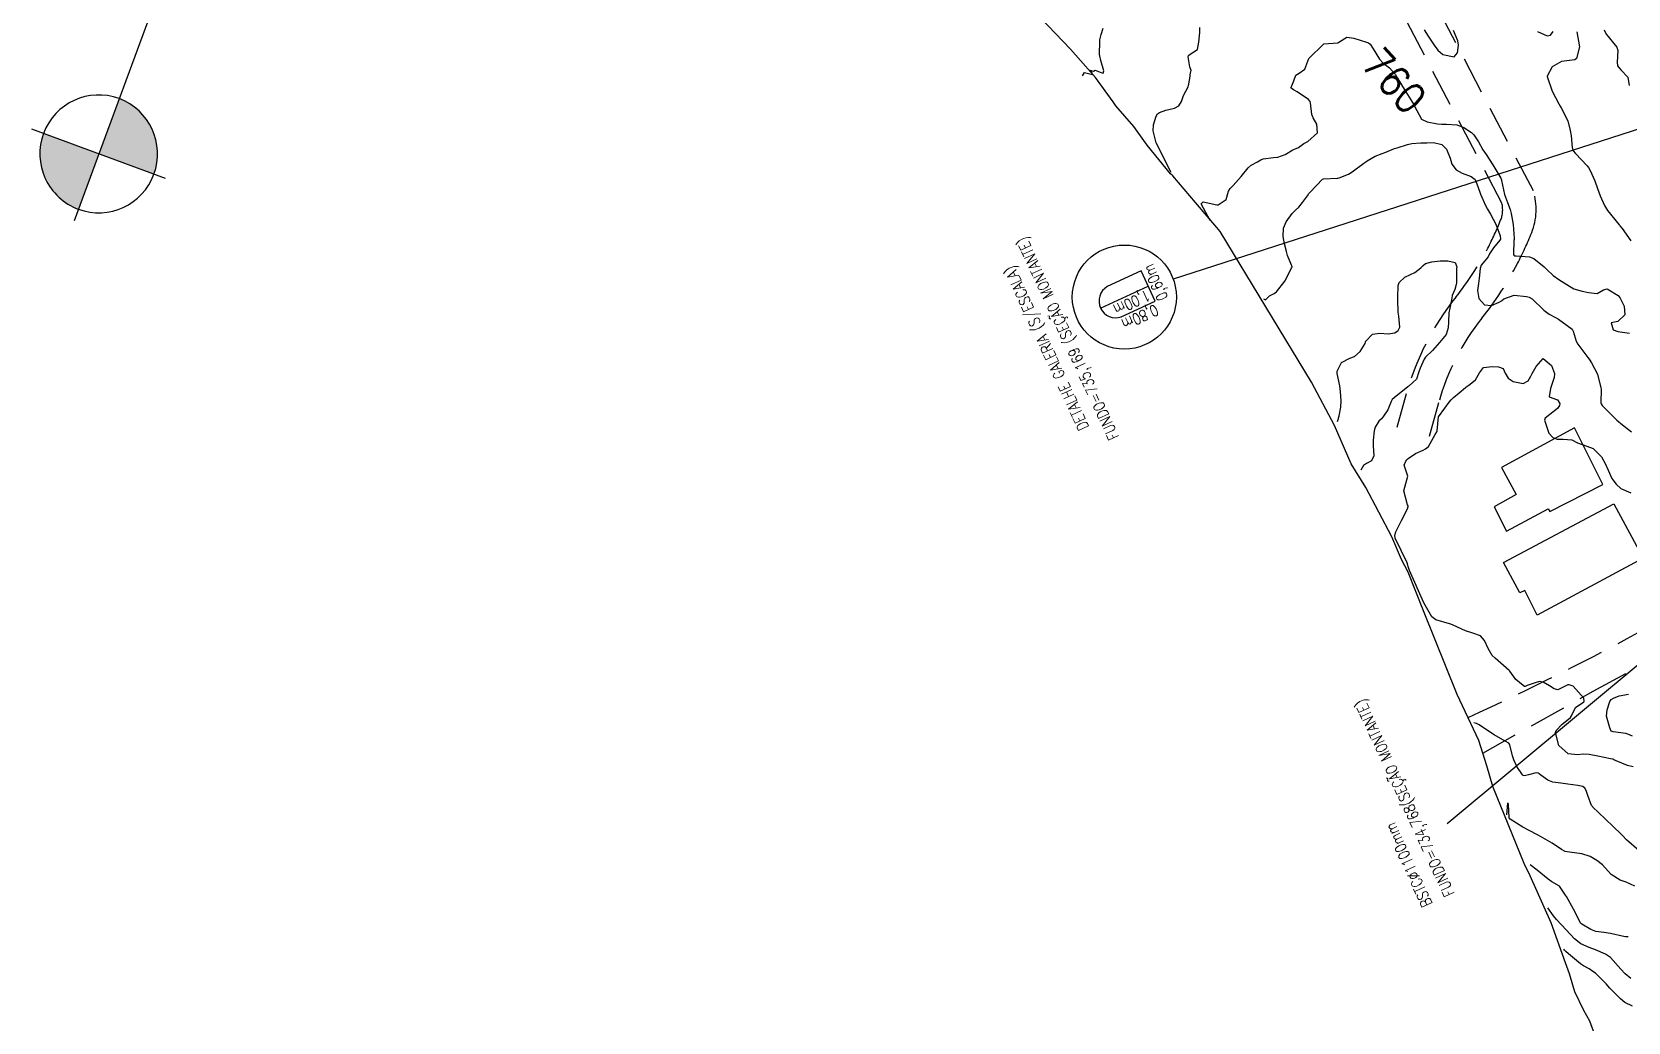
# Model space of a CAD drawing. Header units: metres. Extents: x 298520 to 308411, y 7433745 to 7450750.
# Drawn here: x 302429.6 to 302644.4, y 7441006.3 to 7441139.5 of the extents above; entities that cross this region are included whole.
import ezdxf
from ezdxf.enums import TextEntityAlignment as Align

# ---------------------------------------------------------------- set-up
doc = ezdxf.new("R2010")
doc.units = ezdxf.units.M
doc.header["$LTSCALE"] = 10
doc.linetypes.add('CONTINUO', pattern=[0])
doc.linetypes.add('DASHED', pattern=[0.75, 0.5, -0.25])
for name, color, linetype in [('Area', 45, 'Continuous'), ('Cotas', 45, 'Continuous'), ('Curvas de Nivel 1m', 11, 'Continuous'), ('Curvas de Nivel 5m', 15, 'Continuous'), ('Edificações', 30, 'Continuous'), ('PLACA_KM', 45, 'Continuous'), ('TEXTO', 45, 'Continuous'), ('Vias Secundárias', 230, 'DASHED')]:
    doc.layers.add(name, color=color, linetype=linetype)
doc.styles.add('ROMANS', font='romans', dxfattribs={"height": 0.2})
doc.styles.add('Style-STANDARD', font='STANDARD.shx')

msp = doc.modelspace()

# ---------------------------------------------------------------- hatches: boundary and pattern name
at = {"layer": 'PLACA_KM'}
for points in [[(302446.04, 7441120.32), (302446.28, 7441121.08), (302446.44, 7441121.85), (302446.52, 7441122.64), (302446.52, 7441123.43), (302446.45, 7441124.22), (302446.29, 7441125), (302446.06, 7441125.75), (302445.76, 7441126.48), (302445.38, 7441127.18), (302444.94, 7441127.84), (302444.43, 7441128.44), (302443.86, 7441129), (302443.25, 7441129.49), (302442.58, 7441129.92), (302441.88, 7441130.28), (302441.36, 7441130.5), (302438.61, 7441123.07)], [(302431.18, 7441125.81), (302430.95, 7441125.06), (302430.79, 7441124.28), (302430.7, 7441123.49), (302430.7, 7441122.7), (302430.78, 7441121.91), (302430.93, 7441121.14), (302431.16, 7441120.38), (302431.47, 7441119.65), (302431.84, 7441118.95), (302432.29, 7441118.3), (302432.8, 7441117.69), (302433.36, 7441117.14), (302433.98, 7441116.64), (302434.65, 7441116.21), (302435.35, 7441115.85), (302435.87, 7441115.64), (302438.61, 7441123.07)]]:
    msp.add_hatch(color=256, dxfattribs=at).paths.add_polyline_path(points)

# ---------------------------------------------------------------- linework, layer by layer
at = {"layer": 'Area'}
msp.add_polyline3d([(302644.04, 7440993.31, 755.89), (302639.22, 7441006.4, 760.14), (302638.43, 7441007.86, 756.39), (302637.2, 7441010.35, 758.29), (302636.5, 7441012.8, 761.4), (302635.98, 7441014.28, 759.04), (302634.03, 7441019.65, 759.76), (302631.2, 7441025.96, 766.5), (302630.4, 7441027.63, 772.58), (302626.17, 7441037.98, 760.95), (302625.4, 7441040.74, 767.79), (302624.3, 7441044.18, 761.22), (302621.4, 7441050.37, 761.64), (302616.85, 7441061.6, 762.13), (302614.78, 7441066.79, 762.23), (302613.92, 7441068.49, 762.45), (302612.59, 7441071.58, 762.17), (302609.09, 7441078.2, 779.54), (302607.12, 7441081.39, 761.8), (302604.87, 7441086.52, 764.53), (302601.77, 7441092.35, 780.64), (302589.5, 7441112.61, 760.78), (302589.04, 7441113.18, 779.45), (302586.2, 7441116.53, 773.98), (302583.13, 7441120.13, 759.11), (302582.84, 7441120.4, 766.46), (302579.7, 7441124.25, 776.52), (302577.87, 7441126.74, 763.65), (302575.47, 7441129.51, 772.29), (302575.09, 7441130.06, 772.36), (302572.73, 7441133.33, 771.11), (302569.36, 7441137.13, 766.89), (302548.12, 7441159.4, 762.66)], dxfattribs=at)
at = {"layer": 'Curvas de Nivel 1m', "flags": 128}
for points, elevation in [([(302582.92, 7441120.57), (302582.83, 7441120.76), (302580.89, 7441124.57), (302580.48, 7441126.16), (302580.52, 7441126.97), (302580.88, 7441128.15), (302581.08, 7441128.43), (302581.36, 7441128.63), (302582.17, 7441128.95), (302583.36, 7441129.21), (302583.95, 7441129.53), (302584.29, 7441130.11), (302584.55, 7441130.94), (302585.18, 7441132.1), (302585.25, 7441132.25), (302585.41, 7441133.19), (302585.53, 7441133.99), (302585.56, 7441134.1), (302585.59, 7441134.26), (302585.43, 7441134.76), (302585.19, 7441136.1), (302585.24, 7441136.31), (302585.45, 7441136.48), (302586.44, 7441137.11), (302586.62, 7441138.08), (302586.77, 7441139.37), (302586.75, 7441140.08)], 759), ([(302571, 7441133.58), (302571.26, 7441134.01), (302572.34, 7441133.76), (302572.26, 7441133.93), (302572.05, 7441134.31), (302572.23, 7441134.24), (302572.48, 7441134.17), (302572.7, 7441134.33), (302573.56, 7441133.97), (302573.74, 7441133.91), (302573.85, 7441134.24), (302573.44, 7441135.64), (302573.29, 7441136.24), (302573.28, 7441136.41), (302573.29, 7441138.24), (302573.31, 7441138.41), (302573.48, 7441139.11), (302573.75, 7441139.98)], 758), ([(302616.95, 7441139.73), (302617.48, 7441138.88), (302618.29, 7441137.71), (302618.79, 7441137.03), (302619.45, 7441136.43), (302620.98, 7441136.14), (302621.45, 7441136.67), (302621.57, 7441137.67), (302621.47, 7441138.28), (302620.91, 7441139.68)], 759), ([(302632.21, 7441139.54), (302633.48, 7441138.96), (302633.96, 7441139.04), (302634.3, 7441139.51)], 759), ([(302637.49, 7441139.48), (302637.85, 7441137.47), (302637.45, 7441135.88), (302637.23, 7441135.7), (302635.44, 7441135.5), (302634.17, 7441134.78), (302633.48, 7441133.52), (302633.48, 7441133.46), (302634.17, 7441131.51), (302635.09, 7441129.79), (302635.25, 7441129.5), (302635.37, 7441129.28), (302636.26, 7441127.49), (302636.61, 7441126.2), (302636.72, 7441125.49), (302636.86, 7441123.94), (302637, 7441123.48), (302637.3, 7441123.1), (302638.89, 7441121.46), (302639.06, 7441121.24), (302639.27, 7441120.83), (302639.89, 7441119.44), (302640.29, 7441118.39), (302640.65, 7441117.44), (302641.21, 7441116.11), (302641.62, 7441115.43), (302643.18, 7441113.53), (302643.23, 7441113.46), (302643.27, 7441113.41), (302643.57, 7441113.01), (302644.75, 7441111.39)], 759), ([(302641.18, 7441139.75), (302641.3, 7441139.43), (302641.49, 7441139.13), (302642.87, 7441137.41), (302643, 7441136.95), (302642.91, 7441135.41), (302642.96, 7441134.93), (302643.43, 7441134.36), (302644.33, 7441133.39), (302644.54, 7441132.26)], 758), ([(302595.32, 7441103.58), (302595.6, 7441103.43), (302596.14, 7441103.97), (302596.75, 7441104.28), (302597.07, 7441104.49), (302598.21, 7441105.94), (302598.52, 7441106.51), (302599.11, 7441107.75), (302599.18, 7441107.86), (302599.19, 7441107.93), (302599.11, 7441108.09), (302598.58, 7441109.39), (302598.44, 7441109.94), (302598.16, 7441110.97), (302597.96, 7441111.95), (302598.03, 7441113.08), (302598.39, 7441113.94), (302599.19, 7441115.04), (302599.63, 7441115.49), (302600.08, 7441115.92), (302600.6, 7441116.53), (302601.23, 7441117.43), (302601.42, 7441117.72), (302601.59, 7441117.9), (302603.25, 7441119.65), (302603.42, 7441119.71), (302605.25, 7441119.79), (302605.32, 7441119.79), (302605.5, 7441119.86), (302606.76, 7441120.35), (302607.26, 7441120.63), (302608.84, 7441121.82), (302609.09, 7441121.99), (302609.28, 7441122.11), (302610.35, 7441122.74), (302611.29, 7441123.1), (302611.8, 7441123.28), (302612.96, 7441123.77), (302613.3, 7441123.89), (302614.72, 7441124.33), (302615.31, 7441124.46), (302616.49, 7441124.55), (302617.31, 7441124.57), (302618.2, 7441124.59), (302619.31, 7441124.34), (302619.97, 7441123.68), (302620.46, 7441122.51), (302620.68, 7441121.68), (302621.27, 7441120.91), (302622.06, 7441120.45), (302623.26, 7441120.04), (302623.8, 7441119.63), (302624.19, 7441118.68), (302624.53, 7441117.63), (302625.21, 7441116.13), (302625.48, 7441115.62), (302625.86, 7441114.95), (302626.59, 7441113.61), (302627.16, 7441112.03), (302627.2, 7441111.6), (302627.15, 7441111.46), (302626.3, 7441110.45), (302625.75, 7441109.61), (302625.54, 7441109.21), (302625.12, 7441108.69), (302624.64, 7441108.1), (302624.48, 7441107.63), (302624.36, 7441106.36), (302624.26, 7441105.63), (302624.12, 7441104.68), (302624.32, 7441103.63), (302625.05, 7441102.76), (302625.99, 7441102.67), (302627.06, 7441103.1), (302627.34, 7441103.32), (302627.66, 7441103.59), (302629.07, 7441104.05), (302630.73, 7441103.89), (302631.07, 7441103.79), (302631.49, 7441103.55), (302633.04, 7441102.06), (302633.78, 7441101.52), (302634.6, 7441101.08), (302635.03, 7441100.82), (302636.85, 7441099.48), (302637.01, 7441099.21), (302637.41, 7441097.89), (302637.63, 7441097.47), (302638.97, 7441095.68), (302639.13, 7441095.45), (302639.45, 7441094.95), (302640.25, 7441093.44), (302640.74, 7441091.61), (302640.76, 7441091.43), (302640.74, 7441089.59), (302640.77, 7441089.43), (302640.89, 7441089.24), (302642.68, 7441087.41), (302642.87, 7441087.24), (302643.62, 7441086.64), (302644.85, 7441085.69)], 761), ([(302605.27, 7441087.05), (302605.37, 7441087.35), (302605.5, 7441087.85), (302605.74, 7441089), (302605.78, 7441089.85), (302605.68, 7441091.08), (302605.58, 7441091.85), (302605.26, 7441093.54), (302605.25, 7441093.86), (302605.82, 7441094.99), (302606.96, 7441095.61), (302607.58, 7441095.83), (302608.33, 7441096.47), (302608.99, 7441097.58), (302609.05, 7441097.75), (302609.07, 7441097.81), (302610, 7441098.8), (302611, 7441098.95), (302612.09, 7441098.86), (302613.01, 7441099), (302613.45, 7441099.31), (302613.66, 7441099.75), (302613.52, 7441101.26), (302613.45, 7441101.76), (302613.39, 7441103.42), (302613.39, 7441103.76), (302613.45, 7441105.38), (302613.57, 7441105.76), (302614.35, 7441106.49), (302615.1, 7441106.84), (302615.71, 7441107.12), (302616.5, 7441107.73), (302616.8, 7441108.04), (302617.12, 7441108.32), (302617.97, 7441108.56), (302619.12, 7441108.66), (302620.12, 7441108.68), (302621.12, 7441108.44), (302621.34, 7441107.89), (302621.32, 7441107.67), (302621.3, 7441107.48), (302621.29, 7441105.67), (302621.27, 7441105.48), (302621.07, 7441104.83), (302620.73, 7441104.01), (302620.67, 7441103.67), (302620.39, 7441102.33), (302620.29, 7441101.68), (302620.21, 7441100.49), (302620.16, 7441099.68), (302619.91, 7441098.78), (302618.99, 7441097.69), (302618.06, 7441096.62), (302617.14, 7441095.72), (302616.96, 7441095.45), (302616.43, 7441094.25), (302616.25, 7441093.73), (302615.9, 7441092.76), (302614.91, 7441091.87), (302614.83, 7441091.82), (302614.74, 7441091.74), (302612.9, 7441090.25), (302612.66, 7441090.01), (302612.52, 7441089.77), (302612.04, 7441088.62), (302611.47, 7441087.78), (302611.21, 7441087.45), (302610.86, 7441087.1), (302610.34, 7441086.31), (302610.23, 7441085.8), (302610.07, 7441084.56), (302610.07, 7441083.8), (302610.16, 7441082.44), (302609.87, 7441081.8), (302609.17, 7441081.43), (302608.79, 7441081.15), (302608.42, 7441080.54)], 762), ([(302645.07, 7441040.62), (302644.31, 7441040.81), (302642.77, 7441041.41), (302642.48, 7441041.56), (302642.33, 7441041.64), (302642.02, 7441041.71), (302640.33, 7441042.05), (302639.17, 7441042.29), (302638.33, 7441042.34), (302637.56, 7441042.24), (302636.33, 7441042.36), (302635.09, 7441043.49), (302634.61, 7441045.25), (302634.69, 7441045.5), (302635.51, 7441046.36), (302636.39, 7441047.04), (302636.63, 7441047.24), (302636.76, 7441047.48), (302637.29, 7441048.59), (302638.41, 7441049.36), (302638.47, 7441049.46), (302638.42, 7441049.88), (302636.98, 7441051.47), (302636.44, 7441051.66), (302636.28, 7441051.65), (302635.94, 7441051.49), (302634.94, 7441050.99), (302634.44, 7441051.12), (302633.81, 7441051.51), (302632.95, 7441052.03), (302632.45, 7441052.09), (302632, 7441051.98), (302630.81, 7441051.55), (302630.55, 7441051.44), (302630.44, 7441051.45), (302630.27, 7441051.55), (302629.27, 7441052.39), (302628.46, 7441053.49), (302628.39, 7441053.58), (302626.48, 7441055.23), (302626.1, 7441055.6), (302625.57, 7441056.53), (302625.06, 7441057.61), (302624.52, 7441058.25), (302623.51, 7441058.62), (302622.53, 7441058.91), (302620.87, 7441059.67), (302620.53, 7441059.8), (302620.34, 7441059.87), (302618.54, 7441060.4), (302618, 7441060.78), (302616.92, 7441062.66), (302614.99, 7441067.01), (302614.78, 7441067.59), (302614.76, 7441067.74), (302614.64, 7441068.06), (302613.06, 7441071.38), (302613, 7441071.77), (302613.14, 7441072.22), (302613.9, 7441073.75), (302614.72, 7441075.33), (302614.8, 7441075.66), (302614.78, 7441075.74), (302614.72, 7441075.86), (302614.21, 7441077.75), (302614.77, 7441079.74), (302614.24, 7441081.2), (302614.49, 7441081.74), (302614.62, 7441081.91), (302614.8, 7441082.1), (302615.79, 7441082.75), (302616.82, 7441083.21), (302617.15, 7441083.38), (302617.52, 7441083.71), (302618.45, 7441085.31), (302618.65, 7441085.69), (302618.7, 7441085.83), (302618.87, 7441087.69), (302619.71, 7441088.86), (302620.33, 7441089.68), (302620.58, 7441089.98), (302620.9, 7441090.28), (302621.66, 7441090.91), (302622.53, 7441091.65), (302622.75, 7441091.81), (302622.92, 7441091.91), (302623.87, 7441092.69), (302624.38, 7441093.63), (302624.95, 7441094.33), (302626.09, 7441094.47), (302626.95, 7441094.42), (302627.57, 7441094.22), (302627.85, 7441093.59), (302628.24, 7441092.89), (302628.93, 7441092.44), (302630.27, 7441092.2), (302630.93, 7441092.52), (302631.3, 7441093.18), (302631.46, 7441093.54), (302632.04, 7441094.45), (302632.96, 7441095.53), (302634.07, 7441094.62), (302634.49, 7441093.51), (302634.44, 7441093.01), (302633.93, 7441091.51), (302633.79, 7441090.41), (302634.9, 7441089.98), (302635.2, 7441089.5), (302635.16, 7441089.22), (302634.89, 7441088.83), (302633.23, 7441087.52), (302633.13, 7441087.26), (302633.72, 7441085.52), (302634.25, 7441084.92), (302634.83, 7441084.68), (302635.65, 7441084.68), (302636.83, 7441084.62), (302637.56, 7441084.2), (302638.83, 7441083.74), (302639.67, 7441083.44), (302640.81, 7441082.31), (302641.31, 7441081.42), (302641.7, 7441080.51), (302642.22, 7441079.42), (302642.77, 7441078.63), (302643.43, 7441078.07), (302644.75, 7441077.46)], 762), ([(302644.98, 7441044.75), (302644.36, 7441045.02), (302644.08, 7441045.1), (302642.36, 7441045.33), (302642.13, 7441045.41), (302641.93, 7441045.86), (302641.5, 7441047.42), (302641.55, 7441048.27), (302641.93, 7441049.41), (302642.13, 7441049.7), (302642.42, 7441049.88), (302643.17, 7441050.15), (302644.42, 7441050.39)], 763), ([(302645.81, 7441029.37), (302644.19, 7441030.82), (302643.62, 7441031.4), (302642.22, 7441032.78), (302641.54, 7441033.42), (302640.24, 7441034.64), (302639.82, 7441035.02), (302639.48, 7441035.44), (302638.96, 7441036.76), (302638.74, 7441037.45), (302638.58, 7441037.76), (302638.28, 7441038), (302637.64, 7441038.11), (302636.28, 7441038.29), (302635.35, 7441038.42), (302634.28, 7441038.54), (302633.58, 7441038.81), (302632.65, 7441039.52), (302632.44, 7441039.67), (302632.3, 7441039.75), (302632.02, 7441039.81), (302631, 7441039.54), (302630.44, 7441039.4), (302630.29, 7441039.44), (302630.23, 7441039.48), (302630.16, 7441039.55), (302629.43, 7441040.68), (302629.03, 7441041.57), (302628.85, 7441042.1), (302628.46, 7441043.58), (302628.44, 7441043.67), (302628.35, 7441043.82), (302627.86, 7441044.07), (302626.36, 7441044.92), (302625.35, 7441045.61), (302624.37, 7441046.25), (302623.97, 7441046.44), (302623.62, 7441046.52)], 761), ([(302644.39, 7441017.74), (302644.04, 7441017.78), (302643.6, 7441017.84), (302642.04, 7441018.21), (302641.14, 7441018.32), (302640.04, 7441018.48), (302639.37, 7441018.76), (302638.17, 7441019.46), (302638.05, 7441019.56), (302637.05, 7441021.47), (302636.1, 7441023.18), (302635.97, 7441023.35), (302635.86, 7441023.48), (302635.18, 7441024.56), (302634.12, 7441025.17), (302633.63, 7441025.51), (302632.14, 7441026.73), (302631.19, 7441027.45)], 759), ([(302644.75, 7441012.16), (302643.98, 7441012.77), (302643.41, 7441013.4), (302642, 7441014.97), (302641.36, 7441015.42), (302640.01, 7441015.99), (302639.14, 7441016.32), (302638.02, 7441016.83), (302637.17, 7441017.47), (302636.05, 7441018.71), (302634.76, 7441020.11), (302634.37, 7441020.6), (302633.61, 7441021.68)], 758), ([(302644.96, 7441008.41), (302643.93, 7441008.94), (302643.35, 7441009.4), (302641.95, 7441010.86), (302641.42, 7441011.42), (302639.98, 7441012.86), (302639.66, 7441013.11), (302639.13, 7441013.44), (302638.39, 7441013.86), (302637.99, 7441014.12), (302636.38, 7441015.48), (302636.01, 7441015.8), (302635.84, 7441015.98), (302635.76, 7441016.09)], 757)]:
    msp.add_lwpolyline(points, dxfattribs=dict(at, elevation=elevation))
at = {"layer": 'Curvas de Nivel 5m', "elevation": 760, "flags": 128}
for points in [[(302588.14, 7441114.11), (302586.95, 7441116.33), (302587.21, 7441116.61), (302589.04, 7441116.21), (302589.21, 7441116.21), (302590.33, 7441116.92), (302590.63, 7441118.04), (302590.84, 7441118.43), (302591.24, 7441118.8), (302592.33, 7441120.01), (302593.27, 7441121.21), (302593.69, 7441121.57), (302594.51, 7441121.99), (302594.98, 7441122.28), (302595.28, 7441122.41), (302596.68, 7441122.56), (302597.28, 7441122.62), (302598.25, 7441122.98), (302599.3, 7441123.6), (302599.52, 7441123.7), (302600.04, 7441123.92), (302600.75, 7441124.47), (302601.31, 7441124.74), (302602.58, 7441125.89), (302602.49, 7441127.04), (302602, 7441127.9), (302601.83, 7441128.37), (302601.64, 7441129.91), (302601.59, 7441130.12), (302601.38, 7441130.4), (302599.88, 7441131.43), (302599.39, 7441131.7), (302599.02, 7441131.93), (302599.13, 7441132.2), (302599.41, 7441132.88), (302599.7, 7441133.64), (302600.14, 7441133.92), (302600.9, 7441134.45), (302601.44, 7441135.91), (302603.46, 7441137.88), (302605.32, 7441138), (302605.47, 7441138.1), (302606.56, 7441138.77), (302607.48, 7441138.64), (302609.17, 7441138.11), (302609.47, 7441137.99), (302609.67, 7441137.81), (302610.07, 7441137.19), (302610.92, 7441135.8), (302611.44, 7441135.27), (302612.28, 7441134.63), (302613.04, 7441133.77), (302613.41, 7441133.15), (302614.24, 7441131.75), (302615.38, 7441129.96), (302615.5, 7441129.74), (302615.63, 7441129.48), (302616.6, 7441127.73), (302617.34, 7441127.36), (302618.74, 7441127.1), (302619.34, 7441127.06), (302619.95, 7441127.07), (302621.34, 7441126.98), (302622.3, 7441126.62), (302623.33, 7441125.96), (302623.64, 7441125.64), (302624.25, 7441124.69), (302624.86, 7441123.62), (302625.29, 7441123), (302626.2, 7441121.61), (302627.25, 7441119.79), (302627.33, 7441119.67), (302627.35, 7441119.6), (302627.37, 7441119.48), (302627.75, 7441117.59), (302628.16, 7441116.53), (302628.52, 7441115.58), (302628.67, 7441115.05), (302628.93, 7441113.57), (302629.05, 7441111.67), (302629.04, 7441111.57), (302629, 7441111.42), (302628.97, 7441109.57), (302629, 7441109.44), (302629.13, 7441109.36), (302629.33, 7441109.36), (302631.13, 7441109.22), (302631.69, 7441108.98), (302633.11, 7441107.87), (302633.44, 7441107.52), (302634.3, 7441106.71), (302635.09, 7441106.17), (302636.13, 7441105.49), (302637.08, 7441104.91), (302638.2, 7441104.59), (302639.07, 7441104.4), (302640.24, 7441104.27), (302641.08, 7441104.8), (302641.57, 7441104.93), (302643.07, 7441104.01), (302643.3, 7441103.65), (302643.44, 7441103.4), (302643.86, 7441102.59), (302643.93, 7441101.4), (302643.02, 7441100.53), (302642.11, 7441100.33), (302642.37, 7441099.42), (302643.01, 7441099.19), (302644.56, 7441098.94)], [(302645.29, 7441024.55), (302644.12, 7441025.13), (302643.33, 7441025.4), (302642.13, 7441026.13), (302640.95, 7441027.42), (302640.16, 7441028.04), (302639.28, 7441028.55), (302638.17, 7441028.92), (302636.5, 7441029.14), (302636.17, 7441029.17), (302635.91, 7441029.22), (302635.41, 7441029.49), (302634.19, 7441030.35), (302632.31, 7441031.42), (302632.2, 7441031.48), (302632.09, 7441031.53), (302630.21, 7441032.53), (302628.5, 7441033.58), (302628.4, 7441033.76), (302628.28, 7441035.58), (302628.24, 7441035.68), (302628.17, 7441035.73), (302628.03, 7441034.18)]]:
    msp.add_lwpolyline(points, dxfattribs=at)
at = {"layer": 'Edificações'}
for points in [[(302626.38, 7441075.6), (302628.02, 7441072.31), (302633.65, 7441075.31), (302633.84, 7441074.95), (302640.97, 7441078.59), (302637.17, 7441086.22), (302627.36, 7441080.88), (302629.34, 7441077.26)], [(302627.64, 7441068.12), (302642.46, 7441075.98), (302646.43, 7441068.67), (302632.17, 7441061.04), (302630.48, 7441064.33), (302629.84, 7441064.01)]]:
    msp.add_lwpolyline(points, close=True, dxfattribs=at)
at = {"layer": 'PLACA_KM', "linetype": 'CONTINUO'}
for points in [[(302537.96, 7441391.94, 0), (302441.93, 7441132.06, 0)], [(302441.93, 7441132.06, 0), (302435.29, 7441114.08, 0)], [(302447.6, 7441119.75, 0), (302429.62, 7441126.39, 0)]]:
    msp.add_polyline3d(points, dxfattribs=at)
for start, end in [(69.721, 159.721), (339.721, 69.721), (159.721, 249.721), (249.721, 339.721)]:
    msp.add_arc((302438.61, 7441123.07), 7.92, start, end, dxfattribs=at)
at = {"layer": 'TEXTO', "linetype": 'CONTINUO'}
for points in [[(302780.55, 7441169.9, 0), (302583.18, 7441106.22, 0)], [(302781.52, 7441167.36, 0), (302620.03, 7441032.95, 0)], [(302576.2, 7441101.15, 0), (302580.74, 7441103.25, 0), (302578.85, 7441107.33, 0), (302574.31, 7441105.23, 0)], [(302573.42, 7441102.33, 0), (302579.8, 7441105.29, 0)]]:
    msp.add_polyline3d(points, dxfattribs=at)
msp.add_circle((302576.61, 7441103.81), 7, dxfattribs=at)
msp.add_arc((302575.47, 7441103.28), 2.26, 120.7296, 288.9604, dxfattribs=at)
at = {"layer": 'Vias Secundárias'}
for points in [[(302617.65, 7441085.09), (302618.91, 7441089.64, -0.100931), (302624.72, 7441100.97, 0.048285), (302629.49, 7441108.3, 0.02536), (302631.42, 7441112.49, 0.171829), (302631.64, 7441118.08), (302601.49, 7441175.6)], [(302613.31, 7441086.3), (302614.58, 7441090.85, -0.100931), (302621.2, 7441103.78, 0.048285), (302625.51, 7441110.39, 0.02536), (302627.24, 7441114.15, 0.149803), (302627.42, 7441116.42), (302597.48, 7441173.55)]]:
    msp.add_lwpolyline(points, format="xyb", dxfattribs=at)
for points, elevation in [([(302721.44, 7440837.19), (302727.34, 7440846.8, -0.06653), (302734.26, 7440855.29, 0.049396), (302741.97, 7440864.14, 0.079233), (302745.97, 7440872.18, 0.104256), (302746.84, 7440881.43, -0.000553), (302746.52, 7440884.3, 0.035439), (302745.41, 7440890.33, 0.05937), (302742.04, 7440899, -0.041064), (302734.29, 7440916.94, 0.036641), (302719.51, 7440952.01, 0.020574), (302708.04, 7440972.37, -0.032706), (302685.81, 7441014.17, 0.054249), (302680.64, 7441022.94, -0.072999), (302676.51, 7441030.59, 0.016185), (302668.61, 7441050.32, 0.088812), (302664.14, 7441056.97, 0.339029), (302647.25, 7441059.51, -0.019842), (302622.85, 7441047.28, 6.553884)], 768.81), ([(302624.85, 7441042.46), (302639.67, 7441050.78), (302648, 7441055.31, -0.203721), (302656.78, 7441056.17, -0.185999), (302663.12, 7441051.12, -0.014988), (302666.8, 7441044.39, -0.054683), (302669.88, 7441036.23, 0.063953), (302673.23, 7441027.82, -0.015588), (302678.33, 7441017.93, 0.047943), (302683.45, 7441009.4, -0.026966), (302688.92, 7441001.1, -0.034085), (302695.68, 7440987.48), (302702.34, 7440974.68), (302709.82, 7440962.04, -0.025976), (302717.64, 7440947.11, -0.014186), (302727.91, 7440922.98, 0.005296), (302737.75, 7440898.65, -0.036848), (302741.14, 7440888.46, -0.108443), (302741.51, 7440876.63, -0.125744), (302737.41, 7440867.8, -0.006308), (302729.4, 7440858.24, 0.025172), (302717.31, 7440842.65, 1.917465)], 764.51)]:
    msp.add_lwpolyline(points, format="xyb", dxfattribs=dict(at, elevation=elevation))

# ---------------------------------------------------------------- texts
at = {"layer": 'Cotas', "style": 'Style-STANDARD'}
msp.add_text('760', height=4, rotation=312.3841, dxfattribs=at).set_placement((302612.92, 7441132.89, 760), align=Align.MIDDLE_CENTER)
at = {"layer": 'TEXTO', "style": 'ROMANS', "width": 0.8}
for s, rotation, p in [('FUNDO=735,169 (SEÇÃO MONTANTE)', 114.845, (302575.93, 7441085.02)), ('DETALHE GALERIA (S/ESCALA)', 114.845, (302571.88, 7441086.31)), ('0,60m', 114.845, (302582.54, 7441103.74)), ('1,00m', 204.845, (302579.65, 7441104.82)), ('0,80m', 204.845, (302580.74, 7441102.86)), ('FUNDO=734,768(SEÇÃO MONTANTE)', 114.8451, (302621.09, 7441023.59)), ('BSTCØ1100mm', 114.8451, (302618.1, 7441022.18))]:
    msp.add_text(s, height=1.5, rotation=rotation, dxfattribs=at).set_placement(p)

doc.saveas('drawing.dxf')
